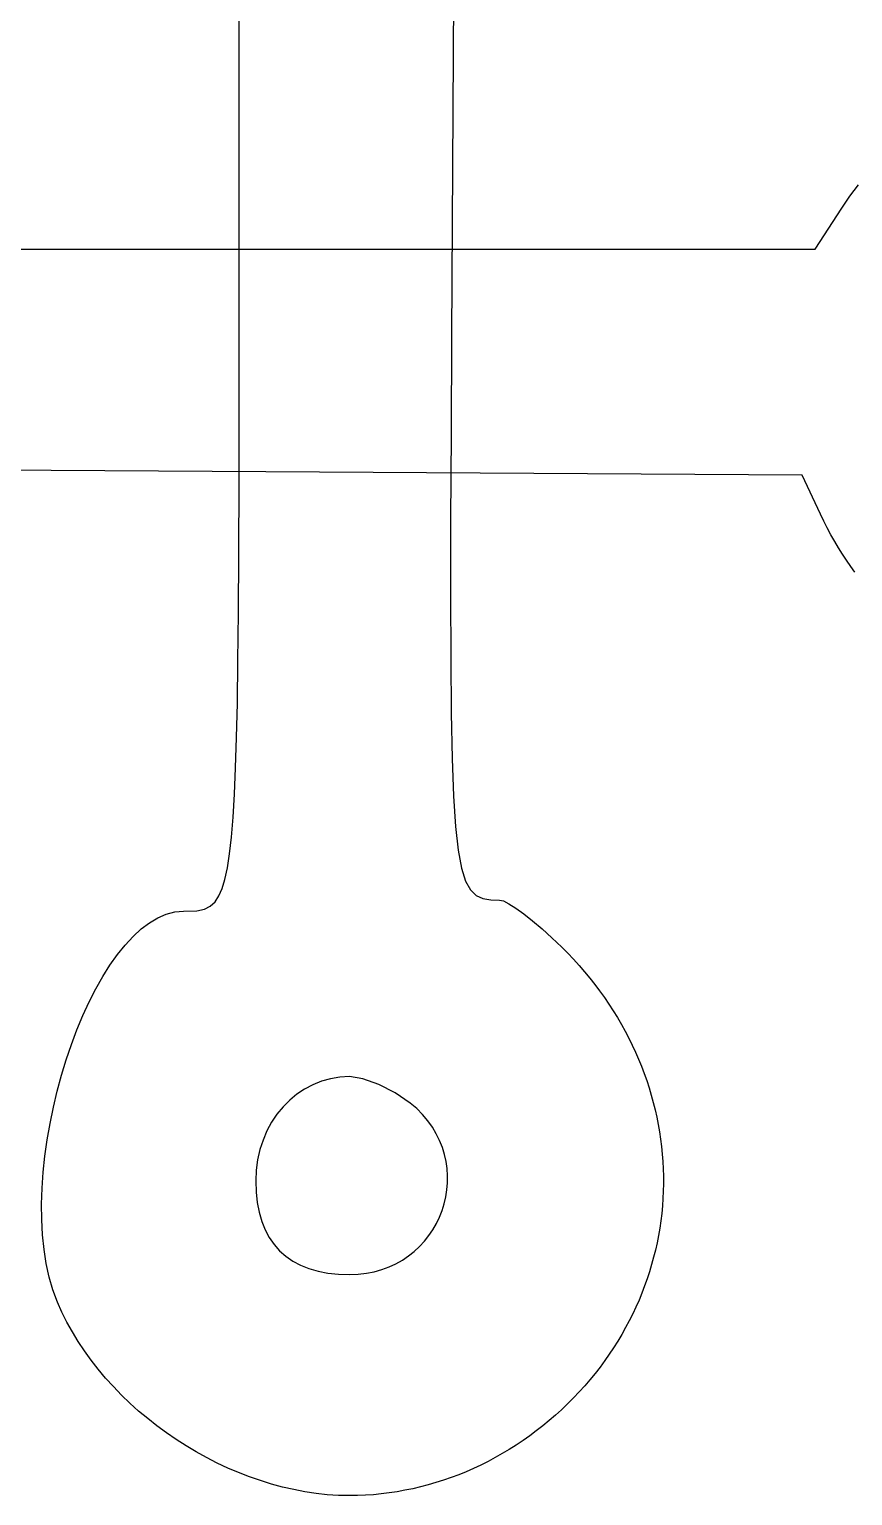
# Model space of a CAD drawing. Header units: inches. Extents: x -4 to 338, y -3 to 155.
# Drawn here: x 10.591 to 11.946, y 1.359 to 3.773 of the extents above; entities that cross this region are included whole.
import ezdxf

# ---------------------------------------------------------------- set-up
doc = ezdxf.new("R2010")
doc.units = ezdxf.units.IN
doc.layers.add('Bottom Overlay', color=54, linetype='Continuous')
doc.layers.add('Top Overlay', color=2, linetype='Continuous')

# ---------------------------------------------------------------- blocks, each defined once
blk = doc.blocks.new('IMPORTED_IMAGE_B_1')
at = {"layer": 'Bottom Overlay'}
for p, q in [((8.7796, -17.0801), (8.7936, -17.0612)), ((8.7662, -17.0998), (8.7796, -17.0801)), ((8.7223, -17.1674), (8.7662, -17.0998)), ((6.0399, -17.1674), (8.7223, -17.1674)), ((8.7009, -17.5397), (7.1933, -17.5304)), ((8.7309, -17.6035), (8.7009, -17.5397)), ((8.7365, -17.6151), (8.7309, -17.6035)), ((8.7423, -17.6265), (8.7365, -17.6151)), ((8.7483, -17.6376), (8.7423, -17.6265)), ((8.7545, -17.6485), (8.7483, -17.6376)), ((8.7608, -17.6592), (8.7545, -17.6485)), ((8.7673, -17.6696), (8.7608, -17.6592)), ((8.774, -17.6797), (8.7673, -17.6696)), ((8.7808, -17.6897), (8.774, -17.6797)), ((8.7878, -17.6994), (8.7808, -17.6897))]:
    blk.add_line(p, q, dxfattribs=at)
blk = doc.blocks.new('IMPORTED_IMAGE_B_2')
at = {"layer": 'Top Overlay'}
for p, q in [((7.7745, -17.1403), (7.7745, -16.096)), ((8.1287, -16.4498), (8.124, -17.311)), ((7.7745, -17.3721), (7.7745, -17.1403)), ((8.124, -17.311), (8.1231, -17.4721)), ((7.7743, -17.5502), (7.7745, -17.3721)), ((8.1231, -17.4721), (8.1225, -17.6133)), ((7.7739, -17.669), (7.7743, -17.5502)), ((8.1225, -17.6133), (8.1223, -17.7361)), ((7.7733, -17.7661), (7.7739, -17.669)), ((8.1223, -17.7361), (8.1226, -17.8416)), ((7.7725, -17.8451), (7.7733, -17.7661)), ((8.1226, -17.8416), (8.1234, -17.9313)), ((7.7715, -17.9152), (7.7725, -17.8451)), ((7.7702, -17.9715), (7.7715, -17.9152)), ((8.1234, -17.9313), (8.1249, -18.0063)), ((7.7687, -18.0214), (7.7702, -17.9715)), ((8.1249, -18.0063), (8.1273, -18.068)), ((7.7668, -18.065), (7.7687, -18.0214)), ((7.7645, -18.1029), (7.7668, -18.065)), ((8.1273, -18.068), (8.1306, -18.1178)), ((7.7618, -18.1355), (7.7645, -18.1029)), ((8.1306, -18.1178), (8.1349, -18.1568)), ((7.7587, -18.1631), (7.7618, -18.1355)), ((8.1349, -18.1568), (8.1403, -18.1864)), ((7.7551, -18.1862), (7.7587, -18.1631)), ((7.7464, -18.2204), (7.7511, -18.2052)), ((7.7511, -18.2052), (7.7551, -18.1862)), ((8.1403, -18.1864), (8.147, -18.2079)), ((7.7412, -18.2324), (7.7464, -18.2204)), ((8.147, -18.2079), (8.1551, -18.2226)), ((8.1551, -18.2226), (8.1646, -18.2318)), ((7.7047, -18.2567), (7.7173, -18.2542)), ((7.7173, -18.2542), (7.727, -18.2495)), ((7.727, -18.2495), (7.7348, -18.2422)), ((7.7348, -18.2422), (7.7412, -18.2324)), ((8.1646, -18.2318), (8.1757, -18.2367)), ((8.1757, -18.2367), (8.1885, -18.2387)), ((8.1885, -18.2387), (8.2031, -18.2391)), ((8.2031, -18.2391), (8.2094, -18.2407)), ((8.2094, -18.2407), (8.2184, -18.2452)), ((8.2184, -18.2452), (8.2297, -18.2524)), ((8.2297, -18.2524), (8.2428, -18.262)), ((7.6132, -18.2868), (7.6268, -18.2765)), ((7.6268, -18.2765), (7.6406, -18.2683)), ((7.6406, -18.2683), (7.6546, -18.2622)), ((7.6546, -18.2622), (7.6687, -18.2585)), ((7.6687, -18.2585), (7.6829, -18.2573)), ((7.6829, -18.2573), (7.7047, -18.2567)), ((8.2428, -18.262), (8.2574, -18.2735)), ((8.2574, -18.2735), (8.2729, -18.2867)), ((7.5869, -18.3132), (7.5999, -18.2991)), ((7.5999, -18.2991), (7.6132, -18.2868)), ((8.2729, -18.2867), (8.2891, -18.3013)), ((8.2891, -18.3013), (8.3055, -18.317)), ((7.5742, -18.3289), (7.5869, -18.3132)), ((8.3055, -18.317), (8.3152, -18.3268)), ((8.3152, -18.3268), (8.3247, -18.3368)), ((7.5501, -18.3652), (7.5619, -18.3463)), ((7.5619, -18.3463), (7.5742, -18.3289)), ((8.3247, -18.3368), (8.3339, -18.347)), ((8.3339, -18.347), (8.3428, -18.3572)), ((7.5387, -18.3854), (7.5501, -18.3652)), ((8.3428, -18.3572), (8.3514, -18.3676)), ((8.3514, -18.3676), (8.3597, -18.3782)), ((7.5278, -18.4068), (7.5387, -18.3854)), ((8.3597, -18.3782), (8.3677, -18.3889)), ((8.3677, -18.3889), (8.3755, -18.3996)), ((8.3755, -18.3996), (8.3829, -18.4105)), ((7.5174, -18.4293), (7.5278, -18.4068)), ((8.3829, -18.4105), (8.39, -18.4215)), ((8.39, -18.4215), (8.3969, -18.4326)), ((7.5076, -18.4527), (7.5174, -18.4293)), ((8.3969, -18.4326), (8.4034, -18.4439)), ((8.4034, -18.4439), (8.4097, -18.4552)), ((7.4984, -18.477), (7.5076, -18.4527)), ((8.4097, -18.4552), (8.4156, -18.4666)), ((8.4156, -18.4666), (8.4213, -18.478)), ((7.4899, -18.5021), (7.4984, -18.477)), ((8.4213, -18.478), (8.4267, -18.4896)), ((8.4267, -18.4896), (8.4317, -18.5012)), ((7.4821, -18.5277), (7.4899, -18.5021)), ((8.4317, -18.5012), (8.4365, -18.513)), ((8.4365, -18.513), (8.441, -18.5247)), ((7.475, -18.5538), (7.4821, -18.5277)), ((7.8957, -18.5433), (7.8822, -18.5505)), ((7.9099, -18.5376), (7.8957, -18.5433)), ((7.8957, -18.5433), (7.8957, -18.5433)), ((7.9248, -18.5334), (7.9099, -18.5376)), ((7.9099, -18.5376), (7.9099, -18.5376)), ((7.9402, -18.5308), (7.9248, -18.5334)), ((7.9248, -18.5334), (7.9248, -18.5334)), ((7.9561, -18.5299), (7.9402, -18.5308)), ((7.9402, -18.5308), (7.9402, -18.5308)), ((7.9781, -18.5334), (7.9561, -18.5299)), ((7.9561, -18.5299), (7.9561, -18.5299)), ((8.0042, -18.5427), (7.9781, -18.5334)), ((7.9781, -18.5334), (7.9781, -18.5334)), ((8.0313, -18.5566), (8.0042, -18.5427)), ((8.0042, -18.5427), (8.0042, -18.5427)), ((8.441, -18.5247), (8.4452, -18.5366)), ((8.4452, -18.5366), (8.4491, -18.5485)), ((7.4687, -18.5803), (7.475, -18.5538)), ((7.8576, -18.5688), (7.8467, -18.5799)), ((7.8695, -18.559), (7.8576, -18.5688)), ((7.8576, -18.5688), (7.8576, -18.5688)), ((7.8822, -18.5505), (7.8695, -18.559)), ((7.8695, -18.559), (7.8695, -18.559)), ((7.8822, -18.5505), (7.8822, -18.5505)), ((8.056, -18.5735), (8.0313, -18.5566)), ((8.0313, -18.5566), (8.0313, -18.5566)), ((8.4491, -18.5485), (8.4527, -18.5604)), ((8.4527, -18.5604), (8.456, -18.5724)), ((7.4632, -18.607), (7.4687, -18.5803)), ((7.8367, -18.592), (7.8279, -18.6052)), ((7.8467, -18.5799), (7.8367, -18.592)), ((7.8367, -18.592), (7.8367, -18.592)), ((7.8467, -18.5799), (7.8467, -18.5799)), ((8.0667, -18.5827), (8.056, -18.5735)), ((8.056, -18.5735), (8.056, -18.5735)), ((8.0763, -18.5925), (8.0667, -18.5827)), ((8.0667, -18.5827), (8.0667, -18.5827)), ((8.0848, -18.6026), (8.0763, -18.5925)), ((8.0763, -18.5925), (8.0763, -18.5925)), ((8.456, -18.5724), (8.459, -18.5845)), ((8.459, -18.5845), (8.4617, -18.5966)), ((7.4586, -18.6339), (7.4632, -18.607)), ((7.8279, -18.6052), (7.8202, -18.6194)), ((7.8279, -18.6052), (7.8279, -18.6052)), ((8.0924, -18.6131), (8.0848, -18.6026)), ((8.0848, -18.6026), (8.0848, -18.6026)), ((8.0989, -18.624), (8.0924, -18.6131)), ((8.0924, -18.6131), (8.0924, -18.6131)), ((8.4617, -18.5966), (8.4641, -18.6087)), ((8.4641, -18.6087), (8.4662, -18.6208)), ((7.4549, -18.6607), (7.4586, -18.6339)), ((7.8137, -18.6344), (7.8086, -18.6502)), ((7.8202, -18.6194), (7.8137, -18.6344)), ((7.8137, -18.6344), (7.8137, -18.6344)), ((7.8202, -18.6194), (7.8202, -18.6194)), ((8.1044, -18.6351), (8.0989, -18.624)), ((8.0989, -18.624), (8.0989, -18.624)), ((8.1089, -18.6464), (8.1044, -18.6351)), ((8.1044, -18.6351), (8.1044, -18.6351)), ((8.4662, -18.6208), (8.468, -18.633)), ((8.468, -18.633), (8.4696, -18.6452)), ((7.4521, -18.6873), (7.4549, -18.6607)), ((7.8086, -18.6502), (7.8048, -18.6668)), ((7.8086, -18.6502), (7.8086, -18.6502)), ((8.1124, -18.658), (8.1089, -18.6464)), ((8.1089, -18.6464), (8.1089, -18.6464)), ((8.115, -18.6697), (8.1124, -18.658)), ((8.1124, -18.658), (8.1124, -18.658)), ((8.4696, -18.6452), (8.4708, -18.6574)), ((8.4708, -18.6574), (8.4717, -18.6696)), ((7.4503, -18.7138), (7.4521, -18.6873)), ((7.8025, -18.6839), (7.8017, -18.7016)), ((7.8048, -18.6668), (7.8025, -18.6839)), ((7.8025, -18.6839), (7.8025, -18.6839)), ((7.8048, -18.6668), (7.8048, -18.6668)), ((8.1167, -18.6814), (8.115, -18.6697)), ((8.115, -18.6697), (8.115, -18.6697)), ((8.1175, -18.6932), (8.1167, -18.6814)), ((8.1167, -18.6814), (8.1167, -18.6814)), ((8.4717, -18.6696), (8.4723, -18.6819)), ((8.4723, -18.6819), (8.4727, -18.6941)), ((7.4494, -18.7398), (7.4503, -18.7138)), ((7.8017, -18.7016), (7.8017, -18.7016)), ((7.8017, -18.7016), (7.8023, -18.72)), ((8.1164, -18.7166), (8.1174, -18.7049)), ((8.1174, -18.7049), (8.1175, -18.6932)), ((8.1174, -18.7049), (8.1174, -18.7049)), ((8.1175, -18.6932), (8.1175, -18.6932)), ((8.4727, -18.7063), (8.4724, -18.7186)), ((8.4727, -18.6941), (8.4727, -18.7063)), ((7.8023, -18.72), (7.8023, -18.72)), ((7.8023, -18.72), (7.8042, -18.7373)), ((7.8042, -18.7373), (7.8042, -18.7373)), ((7.8042, -18.7373), (7.8073, -18.7534)), ((8.1119, -18.7394), (8.1146, -18.7281)), ((8.1146, -18.7281), (8.1164, -18.7166)), ((8.1146, -18.7281), (8.1146, -18.7281)), ((8.1164, -18.7166), (8.1164, -18.7166)), ((8.4719, -18.7308), (8.471, -18.743)), ((8.4724, -18.7186), (8.4719, -18.7308)), ((7.4497, -18.7653), (7.4494, -18.7398)), ((7.8073, -18.7534), (7.8073, -18.7534)), ((7.8073, -18.7534), (7.8116, -18.7684)), ((8.0991, -18.7719), (8.1041, -18.7614)), ((8.1041, -18.7614), (8.1084, -18.7506)), ((8.1041, -18.7614), (8.1041, -18.7614)), ((8.1084, -18.7506), (8.1119, -18.7394)), ((8.1084, -18.7506), (8.1084, -18.7506)), ((8.1119, -18.7394), (8.1119, -18.7394)), ((8.4698, -18.7551), (8.4684, -18.7673)), ((8.471, -18.743), (8.4698, -18.7551)), ((7.451, -18.7903), (7.4497, -18.7653)), ((7.8116, -18.7684), (7.8116, -18.7684)), ((7.8116, -18.7684), (7.8171, -18.7822)), ((7.8171, -18.7822), (7.8171, -18.7822)), ((7.8171, -18.7822), (7.8239, -18.7949)), ((8.0866, -18.7918), (8.0932, -18.7821)), ((8.0932, -18.7821), (8.0991, -18.7719)), ((8.0932, -18.7821), (8.0932, -18.7821)), ((8.0991, -18.7719), (8.0991, -18.7719)), ((8.4666, -18.7794), (8.4646, -18.7915)), ((8.4684, -18.7673), (8.4666, -18.7794)), ((7.4535, -18.8144), (7.451, -18.7903)), ((7.8239, -18.7949), (7.8239, -18.7949)), ((7.8239, -18.7949), (7.8318, -18.8064)), ((7.8318, -18.8064), (7.8318, -18.8064)), ((7.8318, -18.8064), (7.8409, -18.8167)), ((8.0626, -18.8178), (8.0713, -18.8097)), ((8.0713, -18.8097), (8.0793, -18.801)), ((8.0713, -18.8097), (8.0713, -18.8097)), ((8.0793, -18.801), (8.0866, -18.7918)), ((8.0793, -18.801), (8.0793, -18.801)), ((8.0866, -18.7918), (8.0866, -18.7918)), ((8.4622, -18.8035), (8.4595, -18.8155)), ((8.4646, -18.7915), (8.4622, -18.8035)), ((7.4571, -18.8377), (7.4535, -18.8144)), ((7.8409, -18.8167), (7.8409, -18.8167)), ((7.8409, -18.8167), (7.8513, -18.8258)), ((7.8513, -18.8258), (7.8513, -18.8258)), ((7.8513, -18.8258), (7.8628, -18.8338)), ((7.8628, -18.8338), (7.8628, -18.8338)), ((7.8628, -18.8338), (7.8754, -18.8405)), ((8.0325, -18.838), (8.0432, -18.832)), ((8.0432, -18.832), (8.0532, -18.8252)), ((8.0432, -18.832), (8.0432, -18.832)), ((8.0532, -18.8252), (8.0626, -18.8178)), ((8.0532, -18.8252), (8.0532, -18.8252)), ((8.0626, -18.8178), (8.0626, -18.8178)), ((8.4566, -18.8275), (8.4533, -18.8394)), ((8.4595, -18.8155), (8.4566, -18.8275)), ((7.462, -18.86), (7.4571, -18.8377)), ((7.8754, -18.8405), (7.8754, -18.8405)), ((7.8754, -18.8405), (7.8893, -18.846)), ((7.8893, -18.846), (7.8893, -18.846)), ((7.8893, -18.846), (7.9043, -18.8503)), ((7.9043, -18.8503), (7.9043, -18.8503)), ((7.9043, -18.8503), (7.9204, -18.8534)), ((7.9204, -18.8534), (7.9204, -18.8534)), ((7.9204, -18.8534), (7.9377, -18.8553)), ((7.9377, -18.8553), (7.9377, -18.8553)), ((7.9377, -18.8553), (7.9561, -18.8559)), ((7.9561, -18.8559), (7.9702, -18.8554)), ((7.9561, -18.8559), (7.9561, -18.8559)), ((7.9702, -18.8554), (7.9838, -18.8538)), ((7.9702, -18.8554), (7.9702, -18.8554)), ((7.9838, -18.8538), (7.9969, -18.8512)), ((7.9838, -18.8538), (7.9838, -18.8538)), ((7.9969, -18.8512), (8.0093, -18.8477)), ((7.9969, -18.8512), (7.9969, -18.8512)), ((8.0093, -18.8477), (8.0212, -18.8433)), ((8.0093, -18.8477), (8.0093, -18.8477)), ((8.0212, -18.8433), (8.0325, -18.838)), ((8.0212, -18.8433), (8.0212, -18.8433)), ((8.0325, -18.838), (8.0325, -18.838)), ((8.4498, -18.8512), (8.4459, -18.863)), ((8.4533, -18.8394), (8.4498, -18.8512)), ((7.4681, -18.8812), (7.462, -18.86)), ((7.4755, -18.9011), (7.4681, -18.8812)), ((8.4417, -18.8747), (8.4373, -18.8864)), ((8.4459, -18.863), (8.4417, -18.8747)), ((7.4829, -18.9178), (7.4755, -18.9011)), ((8.4325, -18.8979), (8.4275, -18.9094)), ((8.4373, -18.8864), (8.4325, -18.8979)), ((7.4911, -18.9342), (7.4829, -18.9178)), ((8.4221, -18.9208), (8.4164, -18.9321)), ((8.4275, -18.9094), (8.4221, -18.9208)), ((7.5, -18.9503), (7.4911, -18.9342)), ((7.5096, -18.9662), (7.5, -18.9503)), ((8.4042, -18.9544), (8.3976, -18.9654)), ((8.4105, -18.9433), (8.4042, -18.9544)), ((8.4164, -18.9321), (8.4105, -18.9433)), ((7.5199, -18.9817), (7.5096, -18.9662)), ((8.3907, -18.9763), (8.3836, -18.9871)), ((8.3976, -18.9654), (8.3907, -18.9763)), ((7.5309, -18.9969), (7.5199, -18.9817)), ((7.5425, -19.0118), (7.5309, -18.9969)), ((8.3761, -18.9977), (8.3683, -19.0083)), ((8.3836, -18.9871), (8.3761, -18.9977)), ((7.5547, -19.0264), (7.5425, -19.0118)), ((7.5675, -19.0405), (7.5547, -19.0264)), ((8.3602, -19.0187), (8.3518, -19.029)), ((8.3683, -19.0083), (8.3602, -19.0187)), ((7.5808, -19.0543), (7.5675, -19.0405)), ((8.3341, -19.0491), (8.3246, -19.0591)), ((8.3431, -19.0391), (8.3341, -19.0491)), ((8.3518, -19.029), (8.3431, -19.0391)), ((7.5947, -19.0677), (7.5808, -19.0543)), ((7.609, -19.0806), (7.5947, -19.0677)), ((8.315, -19.0689), (8.3051, -19.0784)), ((8.3246, -19.0591), (8.315, -19.0689)), ((7.6239, -19.0931), (7.609, -19.0806)), ((7.6391, -19.1051), (7.6239, -19.0931)), ((8.2846, -19.0965), (8.2741, -19.1051)), ((8.2949, -19.0876), (8.2846, -19.0965)), ((8.3051, -19.0784), (8.2949, -19.0876)), ((7.6548, -19.1166), (7.6391, -19.1051)), ((7.6708, -19.1276), (7.6548, -19.1166)), ((8.2526, -19.1215), (8.2416, -19.1293)), ((8.2635, -19.1135), (8.2526, -19.1215)), ((8.2741, -19.1051), (8.2635, -19.1135)), ((7.6872, -19.1381), (7.6708, -19.1276)), ((7.7039, -19.1481), (7.6872, -19.1381)), ((7.7209, -19.1574), (7.7039, -19.1481)), ((8.219, -19.1439), (8.2075, -19.1508)), ((8.2304, -19.1368), (8.219, -19.1439)), ((8.2416, -19.1293), (8.2304, -19.1368)), ((7.7382, -19.1663), (7.7209, -19.1574)), ((7.7557, -19.1745), (7.7382, -19.1663)), ((8.1721, -19.1696), (8.1601, -19.1752)), ((8.184, -19.1636), (8.1721, -19.1696)), ((8.1958, -19.1574), (8.184, -19.1636)), ((8.2075, -19.1508), (8.1958, -19.1574)), ((7.7734, -19.1821), (7.7557, -19.1745)), ((7.7913, -19.189), (7.7734, -19.1821)), ((7.8094, -19.1953), (7.7913, -19.189)), ((7.8276, -19.201), (7.8094, -19.1953)), ((8.1108, -19.1945), (8.0982, -19.1985)), ((8.1233, -19.1902), (8.1108, -19.1945)), ((8.1357, -19.1855), (8.1233, -19.1902)), ((8.1479, -19.1805), (8.1357, -19.1855)), ((8.1601, -19.1752), (8.1479, -19.1805)), ((7.8459, -19.2059), (7.8276, -19.201)), ((7.8642, -19.2101), (7.8459, -19.2059)), ((7.8826, -19.2137), (7.8642, -19.2101)), ((7.901, -19.2164), (7.8826, -19.2137)), ((7.9195, -19.2184), (7.901, -19.2164)), ((7.9378, -19.2196), (7.9195, -19.2184)), ((7.9561, -19.22), (7.9378, -19.2196)), ((7.9692, -19.2198), (7.9561, -19.22)), ((7.9823, -19.2193), (7.9692, -19.2198)), ((7.9954, -19.2184), (7.9823, -19.2193)), ((8.0084, -19.2171), (7.9954, -19.2184)), ((8.0214, -19.2155), (8.0084, -19.2171)), ((8.0343, -19.2135), (8.0214, -19.2155)), ((8.0472, -19.2112), (8.0343, -19.2135)), ((8.0601, -19.2086), (8.0472, -19.2112)), ((8.0729, -19.2055), (8.0601, -19.2086)), ((8.0856, -19.2022), (8.0729, -19.2055)), ((8.0982, -19.1985), (8.0856, -19.2022))]:
    blk.add_line(p, q, dxfattribs=at)

msp = doc.modelspace()

# ---------------------------------------------------------------- block references
for name in ['IMPORTED_IMAGE_B_1', 'IMPORTED_IMAGE_B_2']:
    msp.add_blockref(name, (3.1621, 20.5787))

doc.saveas('drawing.dxf')
